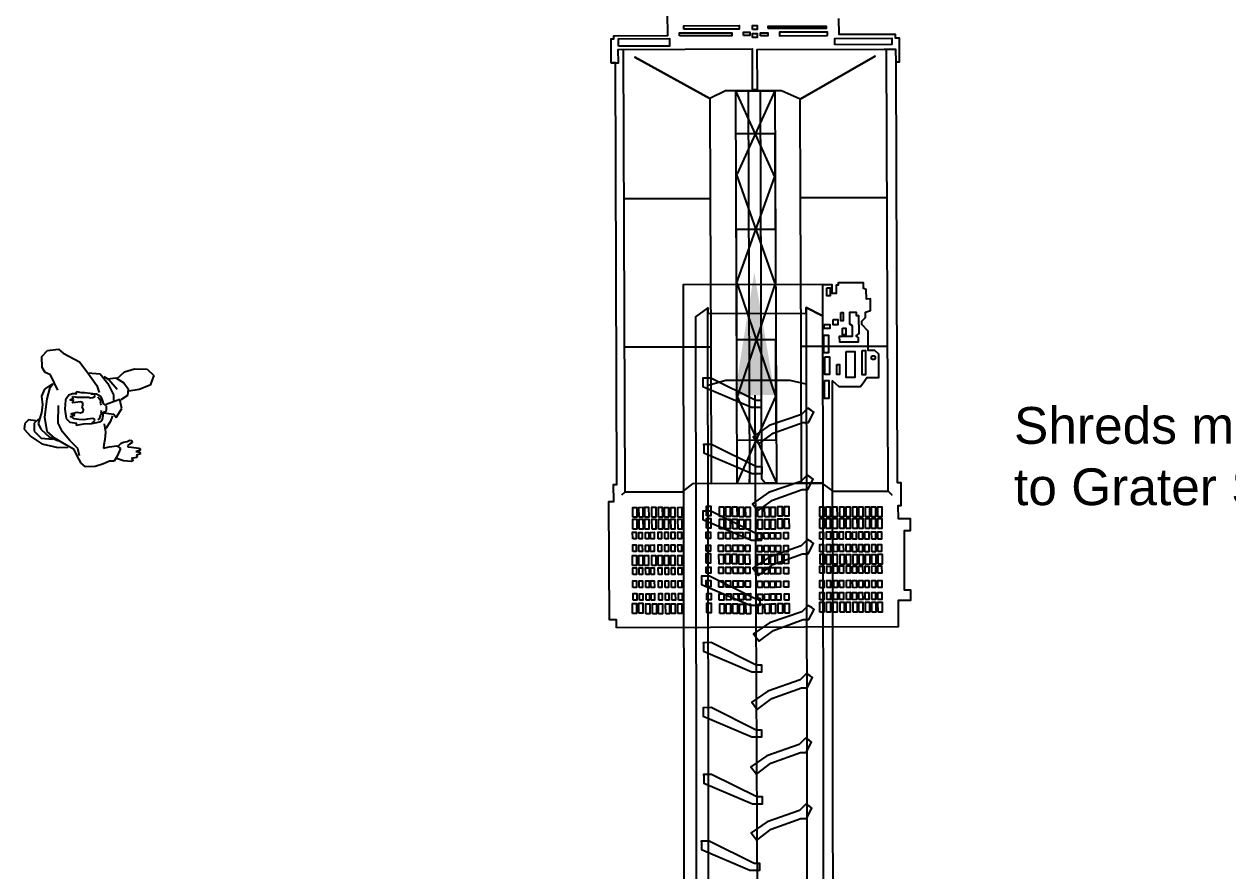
# Model space of a CAD drawing. Header units: millimetres. Extents: x 3191 to 879702, y -27549 to 222194.
# Drawn here: x 649642 to 659450, y 5265 to 12165 of the extents above; entities that cross this region are included whole.
import ezdxf
from ezdxf import colors
from ezdxf.entities.mleader import LeaderData, LeaderLine
from ezdxf.math import Vec2, Vec3

# ---------------------------------------------------------------- set-up
doc = ezdxf.new("R2010")
doc.units = ezdxf.units.MM
doc.header["$MEASUREMENT"] = 0
for name, color, linetype in [('Flow', 20, 'Continuous'), ('Giant', 31, 'Continuous'), ('Grater', 130, 'Continuous'), ('Worker-Walkway', 8, 'Continuous')]:
    doc.layers.add(name, color=color, linetype=linetype)
doc.styles.get("Standard").update_dxf_attribs({"font": 'arial.ttf'})

# ---------------------------------------------------------------- blocks, each defined once
blk = doc.blocks.new('R93')
at = {"color": 0, "linetype": 'ByBlock'}
for p, q in [((-386, 935), (-340, 986)), ((-383, 843), (-386, 935)), ((-340, 986), (-246, 996)), ((-246, 996), (-209, 962)), ((-209, 962), (-72, 889)), ((-359, 800), (-383, 843)), ((-72, 889), (-8, 810)), ((-8, 810), (75, 691)), ((307, 807), (392, 831)), ((392, 831), (496, 828)), ((496, 828), (554, 776)), ((-313, 782), (-359, 800)), ((-316, 675), (-292, 709)), ((-252, 654), (-313, 782)), ((-2, 797), (102, 791)), ((102, 791), (166, 709)), ((133, 767), (175, 743)), ((166, 749), (233, 755)), ((166, 709), (215, 614)), ((175, 743), (246, 660)), ((233, 755), (300, 715)), ((242, 749), (307, 807)), ((300, 715), (337, 663)), ((554, 776), (523, 694)), ((-365, 660), (-389, 602)), ((-304, 703), (-365, 660)), ((-343, 581), (-316, 675)), ((-161, 612), (-187, 571)), ((-128, 623), (-161, 612)), ((-93, 621), (-128, 623)), ((-93, 639), (-103, 631)), ((-103, 631), (-93, 621)), ((-53, 629), (-93, 639)), ((-29, 631), (-53, 629)), ((18, 625), (-29, 631)), ((41, 621), (18, 625)), ((51, 616), (28, 619)), ((71, 618), (41, 621)), ((61, 607), (51, 616)), ((57, 599), (61, 607)), ((112, 596), (71, 618)), ((75, 691), (93, 633)), ((215, 614), (215, 566)), ((331, 608), (276, 572)), ((337, 663), (331, 608)), ((429, 657), (343, 645)), ((523, 694), (429, 657)), ((-389, 602), (-380, 529)), ((-380, 529), (-389, 465)), ((-362, 425), (-343, 581)), ((-249, 377), (-246, 523)), ((-187, 571), (-195, 493)), ((-151, 571), (-119, 582)), ((-117, 559), (-151, 571)), ((-133, 592), (-122, 599)), ((-119, 582), (-133, 592)), ((-133, 546), (-117, 559)), ((-104, 550), (-133, 546)), ((-122, 599), (-93, 594)), ((-61, 556), (-104, 550)), ((-93, 594), (-62, 593)), ((-62, 593), (-33, 595)), ((-46, 548), (-61, 556)), ((-49, 512), (-41, 533)), ((-37, 489), (-49, 512)), ((-41, 533), (-46, 548)), ((-33, 595), (4, 595)), ((4, 595), (21, 589)), ((21, 589), (41, 591)), ((41, 591), (57, 599)), ((83, 598), (98, 580)), ((98, 580), (107, 560)), ((107, 560), (103, 543)), ((103, 543), (111, 528)), ((121, 570), (112, 596)), ((127, 552), (121, 570)), ((127, 540), (127, 552)), ((134, 537), (127, 540)), ((145, 529), (134, 537)), ((155, 518), (145, 529)), ((175, 541), (154, 532)), ((156, 503), (155, 518)), ((267, 575), (175, 541)), ((285, 499), (267, 575)), ((-499, 404), (-530, 374)), ((-438, 395), (-499, 404)), ((-414, 410), (-450, 377)), ((-389, 465), (-417, 371)), ((-343, 307), (-362, 425)), ((-195, 493), (-182, 416)), ((-182, 416), (-152, 383)), ((-148, 432), (-109, 444)), ((-129, 422), (-148, 432)), ((-142, 455), (-92, 468)), ((-109, 444), (-142, 455)), ((-115, 413), (-129, 422)), ((-76, 407), (-115, 413)), ((-92, 468), (-63, 463)), ((-34, 405), (-76, 407)), ((-63, 463), (-41, 472)), ((-41, 472), (-37, 489)), ((-4, 408), (-34, 405)), ((20, 413), (-4, 408)), ((41, 415), (20, 413)), ((53, 409), (41, 415)), ((59, 400), (53, 409)), ((93, 409), (83, 404)), ((103, 436), (93, 409)), ((113, 455), (103, 436)), ((112, 482), (107, 471)), ((107, 471), (113, 455)), ((109, 391), (121, 410)), ((121, 410), (128, 440)), ((126, 465), (136, 470)), ((128, 440), (126, 465)), ((133, 462), (218, 450)), ((136, 470), (149, 477)), ((149, 477), (156, 486)), ((156, 486), (156, 503)), ((206, 438), (188, 386)), ((218, 450), (236, 422)), ((236, 422), (285, 499)), ((-530, 374), (-536, 325)), ((-536, 325), (-478, 264)), ((-450, 377), (-450, 310)), ((-450, 310), (-392, 249)), ((-417, 371), (-392, 322)), ((-392, 322), (-325, 261)), ((-276, 246), (-343, 307)), ((-212, 303), (-249, 377)), ((-151, 230), (-212, 303)), ((-152, 383), (-93, 375)), ((-93, 375), (-103, 366)), ((-103, 366), (-97, 358)), ((-97, 358), (-35, 371)), ((-35, 371), (32, 373)), ((32, 373), (74, 381)), ((35, 379), (51, 389)), ((51, 389), (59, 400)), ((74, 381), (109, 391)), ((136, 371), (148, 300)), ((188, 386), (151, 331)), ((-478, 264), (-386, 203)), ((-392, 249), (-298, 242)), ((-386, 203), (-252, 172)), ((-325, 261), (-246, 227)), ((-179, 191), (-276, 246)), ((-84, 163), (-151, 230)), ((142, 239), (133, 194)), ((148, 300), (142, 239)), ((253, 182), (278, 209)), ((278, 209), (299, 217)), ((299, 217), (328, 223)), ((328, 223), (353, 233)), ((370, 214), (349, 199)), ((353, 233), (368, 229)), ((368, 229), (370, 214)), ((-252, 172), (-166, 175)), ((-115, 154), (-179, 191)), ((-90, 102), (-115, 154)), ((-57, 41), (-90, 102)), ((-72, 102), (-84, 163)), ((133, 194), (130, 166)), ((130, 166), (178, 178)), ((178, 178), (242, 185)), ((242, 185), (273, 163)), ((273, 163), (246, 99)), ((349, 199), (333, 188)), ((333, 188), (334, 177)), ((334, 177), (367, 175)), ((367, 175), (428, 167)), ((436, 147), (402, 138)), ((402, 138), (435, 133)), ((434, 115), (408, 107)), ((408, 107), (413, 94)), ((428, 167), (440, 157)), ((440, 121), (434, 115)), ((435, 133), (440, 121)), ((440, 157), (436, 147)), ((-20, 8), (-57, 41)), ((62, 11), (-20, 8)), ((130, 35), (62, 11)), ((181, 57), (130, 35)), ((221, 57), (181, 57)), ((246, 99), (221, 57)), ((298, 61), (232, 82)), ((365, 53), (298, 61)), ((407, 88), (364, 79)), ((364, 79), (377, 68)), ((377, 59), (365, 53)), ((377, 68), (377, 59)), ((413, 94), (407, 88))]:
    blk.add_line(p, q, dxfattribs=at)

msp = doc.modelspace()

# ---------------------------------------------------------------- linework, layer by layer
at = {"layer": 'Giant'}
for points in [[(657161.92064, 4130.02475), (656156.99001, 4128.57957), (656148.48541, 10042.40885), (655010.1087, 10040.77176), (655018.61329, 4126.94249)], [(656234.55964, 4128.69112), (656227.18198, 9258.89396), (656279.83935, 9211.83449), (656455.42752, 9212.087), (656485.1151, 9252.7443), (656509.04101, 9285.51096), (656604.80324, 9285.64867), (656604.53216, 9474.14875), (656572.55896, 9504.56928), (656518.86593, 9504.49207), (656518.63826, 9662.81078), (656467.02691, 9717.14899), (656466.98834, 9743.9657), (656495.96271, 9774.47388), (656495.90117, 9817.26933), (656537.97753, 9830.39328), (656537.84193, 9924.68571), (656503.72913, 9924.63666), (656503.61609, 10003.23965), (656480.38539, 10011.17338), (656480.32177, 10055.41538), (656274.98761, 10055.12009), (656275.01264, 10037.71705), (656258.32014, 10037.69305), (656258.3942, 9986.19607), (656258.41714, 9970.23957), (656226.48775, 9970.19366), (656226.38553, 10041.27462), (656148.48721, 10041.16259)], [(655018.61329, 4126.94249), (655219.76846, 4127.23177), (655211.53632, 9851.60825), (655110.73419, 9779.0469), (655118.86219, 4127.08666)], [(655211.53632, 9851.60825), (655211.59972, 9807.52202), (656013.0744, 9808.67461), (656013.00568, 9856.45509), (656140.1633, 9788.89503), (656148.84997, 9788.90752), (656140.1633, 9788.89503), (656013.00568, 9856.45509), (656021.24314, 4128.38436)], [(656013.00568, 9856.45509), (656013.90541, 9230.81354), (655884.40734, 9260.64873), (655358.81669, 9259.89288), (655215.87112, 9220.85308), (655212.44474, 9219.91731)], [(656367.53679, 9809.74073), (656367.66199, 9722.68101), (656389.46786, 9709.67119), (656389.59828, 9618.98399), (656283.64435, 9618.83162), (656283.70484, 9576.77056), (656438.98498, 9576.99387), (656438.93909, 9608.90686), (656420.79151, 9624.83729), (656443.98467, 9643.00812), (656443.77604, 9788.08539), (656424.17233, 9788.0572), (656424.13479, 9814.16176), (656367.53055, 9814.08036), (656367.53679, 9809.74073)], [(655172.36319, 9272.64367), (655172.45181, 9211.02089), (655568.26784, 9042.09927), (655632.10314, 9042.19107), (655649.73474, 9042.21642), (655649.65559, 9097.25187), (655603.40493, 9097.18536), (655236.16551, 9279.34504), (655171.03894, 9279.25138), (655171.04845, 9272.64178)], [(656058.09336, 9016.34299), (656026.91159, 9035.17003), (655975.07748, 8983.19782), (655712.72875, 8892.66726), (655582.08873, 8802.34836), (655626.546, 8743.43767), (655743.50204, 8831.37791), (655985.54684, 8919.03068), (656032.29053, 8919.0979), (656075.11008, 9003.14824), (656058.09336, 9016.34299)], [(655178.75043, 8732.95718), (655178.83905, 8671.33439), (655574.65509, 8502.41278), (655638.49039, 8502.50458), (655656.12199, 8502.52993), (655656.04284, 8557.56538), (655609.79218, 8557.49887), (655242.55276, 8739.65854), (655177.42619, 8739.56489), (655177.43569, 8732.95529)], [(656052.44536, 8470.58595), (656021.26359, 8489.41298), (655969.42948, 8437.44077), (655707.08075, 8346.91021), (655576.44073, 8256.59132), (655620.898, 8197.68063), (655737.85404, 8285.62086), (655979.89883, 8373.27364), (656026.64252, 8373.34086), (656069.46208, 8457.3912), (656052.44536, 8470.58595)], [(655172.11315, 8189.44643), (655172.20176, 8127.82364), (655568.0178, 7958.90202), (655631.8531, 7958.99382), (655649.4847, 7959.01918), (655649.40555, 8014.05463), (655603.15489, 8013.98811), (655235.91547, 8196.14779), (655170.7889, 8196.05413), (655170.79841, 8189.44454)], [(656056.11138, 7945.71709), (656024.92961, 7964.54412), (655973.0955, 7912.57192), (655710.74677, 7822.04136), (655580.10675, 7731.72246), (655624.56402, 7672.81177), (655741.52006, 7760.752), (655983.56486, 7848.40478), (656030.30855, 7848.472), (656073.1281, 7932.52234), (656056.11138, 7945.71709)], [(655161.74542, 7660.52931), (655161.83404, 7598.90652), (655557.65007, 7429.9849), (655621.48537, 7430.0767), (655639.11697, 7430.10206), (655639.03783, 7485.13751), (655592.78716, 7485.071), (655225.54774, 7667.23067), (655160.42117, 7667.13702), (655160.43068, 7660.52742)], [(656061.41396, 7409.30046), (656030.23219, 7428.1275), (655978.39808, 7376.15529), (655716.04935, 7285.62473), (655585.40933, 7195.30583), (655629.8666, 7136.39514), (655746.82264, 7224.33538), (655988.86743, 7311.98815), (656035.61112, 7312.05537), (656078.43068, 7396.10571), (656061.41396, 7409.30046)], [(655175.88456, 7117.8496), (655175.97318, 7056.22681), (655571.78921, 6887.30519), (655635.62452, 6887.39699), (655653.25611, 6887.42235), (655653.17697, 6942.4578), (655606.92631, 6942.39128), (655239.68688, 7124.55096), (655174.56032, 7124.4573), (655174.56982, 7117.84771)], [(656047.0698, 6853.80566), (656015.88802, 6872.6327), (655964.05392, 6820.66049), (655701.70519, 6730.12993), (655571.06516, 6639.81103), (655615.52243, 6580.90035), (655732.47847, 6668.84058), (655974.52327, 6756.49335), (656021.26696, 6756.56057), (656064.08651, 6840.61092), (656047.0698, 6853.80566)], [(655175.16704, 6588.27872), (655175.25566, 6526.65593), (655571.07169, 6357.73432), (655634.907, 6357.82612), (655652.5386, 6357.85147), (655652.45945, 6412.88692), (655606.20879, 6412.82041), (655238.96937, 6594.98008), (655173.8428, 6594.88643), (655173.8523, 6588.27683)], [(656039.49253, 6327.22929), (656008.31076, 6346.05632), (655956.47665, 6294.08411), (655694.12792, 6203.55356), (655563.4879, 6113.23466), (655607.94517, 6054.32397), (655724.90121, 6142.2642), (655966.946, 6229.91698), (656013.68969, 6229.9842), (656056.50924, 6314.03454), (656039.49253, 6327.22929)], [(655179.63771, 6042.62525), (655179.72633, 5981.00246), (655575.54236, 5812.08084), (655639.37767, 5812.17264), (655657.00927, 5812.198), (655656.93012, 5867.23345), (655610.67946, 5867.16693), (655243.44004, 6049.32661), (655178.31347, 6049.23295), (655178.32297, 6042.62336)], [(656042.47285, 5789.40728), (656011.29108, 5808.23432), (655959.45697, 5756.26211), (655697.10824, 5665.73155), (655566.46822, 5575.41265), (655610.92549, 5516.50196), (655727.88153, 5604.4422), (655969.92632, 5692.09497), (656016.67001, 5692.16219), (656059.48957, 5776.21253), (656042.47285, 5789.40728)], [(655159.6154, 5501.0759), (655159.70402, 5439.45312), (655555.52006, 5270.5315), (655619.35536, 5270.6233), (655636.98696, 5270.64865), (655636.90781, 5325.6841), (655590.65715, 5325.61759), (655223.41773, 5507.77727), (655158.29116, 5507.68361), (655158.30067, 5501.07401)]]:
    msp.add_lwpolyline(points, dxfattribs=at)
for points in [[(656182.16592, 10016.55296), (656209.72849, 10016.5926), (656209.82447, 9949.85127), (656182.2619, 9949.81163)], [(656296.39368, 9814.02257), (656314.51831, 9814.04863), (656314.61323, 9748.0417), (656296.48861, 9748.01564)], [(656160.83145, 9718.08844), (656205.08653, 9718.15208), (656205.1345, 9684.79254), (656160.87943, 9684.7289)], [(656233.343, 9758.09517), (656271.79914, 9758.15047), (656271.86174, 9714.62061), (656233.4056, 9714.56531)], [(656158.06994, 9630.31243), (656194.34267, 9630.36459), (656194.55025, 9486.02172), (656158.27752, 9485.96956)], [(656309.67674, 9687.05707), (656336.51152, 9687.09566), (656336.58871, 9633.41774), (656309.75393, 9633.37915)], [(656166.30576, 9454.06804), (656202.57849, 9454.12021), (656202.78607, 9309.77734), (656166.51334, 9309.72517)], [(656338.24248, 9495.61979), (656410.08361, 9495.72311), (656410.38611, 9285.37331), (656338.54498, 9285.26999)], [(656468.83632, 9503.77474), (656497.15018, 9503.81545), (656497.43389, 9306.52906), (656469.12004, 9306.48834)], [(656262.93707, 9390.33638), (656286.15631, 9390.36977), (656286.27315, 9309.11849), (656263.05391, 9309.0851)], [(656162.21876, 9259.49043), (656198.49149, 9259.54259), (656198.69906, 9115.19972), (656162.42634, 9115.14756)]]:
    msp.add_lwpolyline(points, close=True, dxfattribs=at)
msp.add_circle((656560.36357, 9446.60083), 15.96471, dxfattribs=at)
at = {"layer": 'Grater'}
for points in [[(654469.6247, 7245.02061), (654469.39818, 7309.60686), (654410.33496, 7309.39971), (654406.95172, 8274.01455), (654445.40735, 8274.14943), (654444.91576, 8414.30935), (654471.02018, 8414.40091), (654458.97343, 11849.11718), (654424.39007, 11848.99588), (654423.70085, 12045.5015), (654445.66596, 12045.57854), (654445.58403, 12068.93852), (654885.46478, 12070.48134), (654884.81262, 12256.42214)], [(656278.24853, 12211.11416), (656278.70331, 12081.44863), (656739.08038, 12083.06333), (656739.18594, 12052.96534), (656771.2323, 12053.07774), (656771.9267, 11855.09305), (656743.66359, 11854.99392), (656755.67404, 8430.63117), (656783.51431, 8430.72882), (656784.1845, 8239.64648), (656761.44049, 8239.5667), (656761.80214, 8136.45408), (656860.34469, 8136.7997), (656860.70107, 8035.18963), (656810.67315, 8035.01417), (656812.35929, 7554.26799), (656863.90052, 7554.44876), (656864.2037, 7468.00507), (656762.63456, 7467.64883), (656763.38989, 7252.29089), (654469.6247, 7245.02061)], [(654424.39007, 11848.99588), (654483.44227, 11849.203), (654483.06133, 11957.81545), (655572.30649, 11961.63582), (655573.46842, 11630.35108), (655616.51809, 11630.50207), (655615.37358, 11956.81789), (656649.09804, 11960.44352), (656742.58741, 11960.77142), (656743.66359, 11854.99392)], [(654511.42845, 8329.83464), (654539.19681, 8352.39744), (654526.55081, 11957.96799)], [(656142.41219, 8425.24171), (655975.49707, 8424.65628), (655971.59239, 9537.93958), (656677.43566, 9540.41522), (655971.59239, 9537.93958), (655967.34378, 10749.28326), (656673.18705, 10751.7589), (655967.34378, 10749.28326), (655964.52249, 11553.67696), (656575.64701, 11903.04261), (655964.52249, 11553.67696), (655813.03927, 11621.39334), (655356.02065, 11619.79042), (655229.57075, 11559.27588), (654617.39911, 11896.20934), (655229.57075, 11559.27588), (655232.43095, 10743.78959), (654530.81799, 10741.32879), (655232.43095, 10743.78959), (655236.67092, 9534.90705), (654535.05797, 9532.44624), (655236.67092, 9534.90705), (655240.574, 8422.07865)], [(654539.19681, 8352.39744), (655006.18068, 8354.03531), (655091.63916, 8421.55628), (656142.41219, 8425.24171), (656229.51615, 8358.55927), (656681.57528, 8360.1448), (656711.50413, 8327.7181), (656681.57528, 8360.1448), (656668.94753, 11960.51314)], [(655240.574, 8422.07865), (655452.33277, 8422.82136), (655441.11883, 11620.08889), (655759.21995, 11621.20458), (655770.43388, 8423.93705), (655679.96534, 8423.61975), (655653.35336, 8455.80146), (655642.25262, 11620.79433), (655539.84545, 11620.43515), (655551.05939, 8423.16763), (655550.94354, 8456.20046)], [(655452.33277, 8422.82136), (655763.84484, 9124.48213), (655767.97678, 9124.49662), (655453.72584, 10051.82429), (655446.61937, 10051.79937), (655754.65945, 10913.4352), (655761.70225, 10913.4599), (655441.11883, 11620.08889), (655759.21995, 11621.20458), (655451.22744, 10944.00448), (655443.49019, 10943.97734), (655756.47364, 10059.58143), (655764.697, 10059.61027), (655454.39572, 9136.4841), (655449.82976, 9136.46809), (655770.43388, 8423.93705)], [(655452.33277, 8422.82136), (655451.09565, 8775.54478), (655769.19676, 8776.66047), (655766.40362, 9573.02924), (655766.33431, 9592.78829), (655448.2332, 9591.6726), (655445.07215, 10492.93693), (655763.1733, 10494.04096), (655760.45085, 11270.2541), (655442.34974, 11269.13841)]]:
    msp.add_lwpolyline(points, dxfattribs=at)
for points in [[(654981.18522, 12068.44858), (654981.09955, 12092.87328), (655407.23861, 12094.3679), (655407.32428, 12069.9432)], [(655017.21133, 12122.48723), (655017.11085, 12151.13434), (655468.51605, 12152.71758), (655468.61653, 12124.07047)], [(655502.64238, 12070.26585), (655502.54191, 12098.91297), (655553.91332, 12099.09314), (655554.01379, 12070.44603)], [(655576.82844, 12119.39937), (655576.71479, 12151.80234), (655613.82697, 12151.9325), (655613.94062, 12119.52954)], [(655577.05299, 12055.37494), (655576.93934, 12087.7779), (655614.05153, 12087.90807), (655614.16518, 12055.5051)], [(655640.76717, 12069.07065), (655640.68445, 12092.65553), (655702.16, 12092.87114), (655702.24272, 12069.28626)], [(655704.86573, 12128.27005), (655704.80073, 12146.80436), (656177.25912, 12148.46144), (656177.32413, 12129.92713)], [(656188.52705, 12070.78188), (656188.42698, 12099.31235), (655794.94989, 12097.93229), (655795.04995, 12069.40181)], [(654485.4597, 11983.49694), (654485.24186, 12045.60846), (654900.84275, 12047.06611), (654901.06059, 11984.9546)], [(656247.83124, 11995.44035), (656247.64874, 12047.47405), (656710.76109, 12049.09835), (656710.94359, 11997.06465)], [(654600.93959, 8146.07462), (654600.65591, 8226.95373), (654632.71024, 8227.06616), (654632.99391, 8146.18705)], [(654651.80174, 8146.25301), (654651.51806, 8227.13212), (654683.57239, 8227.24455), (654683.85606, 8146.36544)], [(654698.2889, 8146.41606), (654698.00522, 8227.29517), (654730.05955, 8227.40759), (654730.34322, 8146.52849)], [(654757.35126, 8146.62321), (654757.06759, 8227.50232), (654789.12191, 8227.61475), (654789.40558, 8146.73564)], [(654809.85692, 8146.80737), (654809.57325, 8227.68648), (654841.62758, 8227.7989), (654841.91125, 8146.9198)], [(654860.17315, 8145.8874), (654859.88948, 8226.76651), (654891.94381, 8226.87894), (654892.22748, 8145.99983)], [(654912.12905, 8146.06963), (654911.84538, 8226.94874), (654943.8997, 8227.06116), (654944.18338, 8146.18206)], [(654969.00392, 8146.26911), (654968.72025, 8227.14822), (655000.77457, 8227.26064), (655001.05824, 8146.38154)], [(655201.71935, 8158.10807), (655201.44341, 8236.78265), (655237.19564, 8236.90805), (655237.47158, 8158.23346)], [(655306.55695, 8151.90878), (655306.28101, 8230.58337), (655342.03325, 8230.70876), (655342.30919, 8152.03418)], [(655358.76169, 8152.09188), (655358.48575, 8230.76647), (655394.23799, 8230.89186), (655394.51393, 8152.21728)], [(655414.49652, 8152.28736), (655414.22058, 8230.96195), (655449.97281, 8231.08735), (655450.24875, 8152.41276)], [(655468.48137, 8149.82892), (655468.20543, 8228.5035), (655503.95767, 8228.6289), (655504.23361, 8149.95431)], [(655520.68033, 8150.012), (655520.40439, 8228.68658), (655556.15662, 8228.81198), (655556.43256, 8150.13739)], [(655619.77153, 8150.35955), (655619.49559, 8229.03413), (655655.24783, 8229.15953), (655655.52376, 8150.48494)], [(655675.51214, 8150.55505), (655675.2362, 8229.22963), (655710.98844, 8229.35503), (655711.26438, 8150.68044)], [(655725.06064, 8150.72883), (655724.7847, 8229.40342), (655760.53693, 8229.52881), (655760.81287, 8150.85423)], [(655782.03898, 8154.42796), (655781.76304, 8233.10254), (655817.51527, 8233.22794), (655817.79121, 8154.55335)], [(655837.77959, 8154.62346), (655837.50365, 8233.29805), (655873.25588, 8233.42344), (655873.53182, 8154.74885)], [(656124.29483, 8150.76436), (656124.01017, 8231.92341), (656157.01935, 8232.03919), (656157.30401, 8150.88014)], [(656176.88926, 8150.38895), (656176.60461, 8231.54799), (656209.61379, 8231.66377), (656209.89844, 8150.50472)], [(656231.71552, 8150.58124), (656231.43087, 8231.74029), (656264.44005, 8231.85606), (656264.7247, 8150.69702)], [(656288.22973, 8149.65969), (656287.94508, 8230.81873), (656320.95426, 8230.93451), (656321.23892, 8149.77546)], [(656338.58263, 8149.83629), (656338.29797, 8230.99534), (656371.30716, 8231.11111), (656371.59181, 8149.95207)], [(656394.53157, 8150.03252), (656394.24692, 8231.19157), (656427.2561, 8231.30735), (656427.54075, 8150.1483)], [(656442.1935, 8150.19969), (656441.90884, 8231.35874), (656474.91803, 8231.47451), (656475.20268, 8150.31547)], [(656495.90286, 8150.38807), (656495.61821, 8231.54712), (656528.62739, 8231.66289), (656528.91205, 8150.50384)], [(656546.25576, 8150.56467), (656545.9711, 8231.72372), (656578.98029, 8231.8395), (656579.26494, 8150.68045)], [(656597.73133, 8150.74522), (656597.44668, 8231.90426), (656630.45586, 8232.02004), (656630.74051, 8150.86099)], [(654601.27922, 8049.23898), (654600.99555, 8130.11809), (654633.04987, 8130.23051), (654633.33355, 8049.35141)], [(654652.14137, 8049.41737), (654651.8577, 8130.29648), (654683.91202, 8130.4089), (654684.1957, 8049.5298)], [(654698.62853, 8049.58042), (654698.34486, 8130.45953), (654730.39919, 8130.57195), (654730.68286, 8049.69284)], [(654757.6909, 8049.78757), (654757.40722, 8130.66668), (654789.46155, 8130.7791), (654789.74522, 8049.9)], [(654810.19656, 8049.97173), (654809.91289, 8130.85083), (654841.96721, 8130.96326), (654842.25089, 8050.08415)], [(654860.51279, 8049.05176), (654860.22912, 8129.93087), (654892.28344, 8130.04329), (654892.56711, 8049.16419)], [(654912.46869, 8049.23399), (654912.18502, 8130.1131), (654944.23934, 8130.22552), (654944.52301, 8049.34641)], [(654969.34356, 8049.43347), (654969.05988, 8130.31258), (655001.11421, 8130.425), (655001.39788, 8049.54589)], [(655202.07187, 8057.59822), (655201.79593, 8136.27281), (655237.54817, 8136.39821), (655237.8241, 8057.72362)], [(655306.90948, 8051.39894), (655306.63354, 8130.07352), (655342.38577, 8130.19892), (655342.66171, 8051.52433)], [(655359.11422, 8051.58204), (655358.83828, 8130.25662), (655394.59051, 8130.38202), (655394.86645, 8051.70743)], [(655414.84904, 8051.77752), (655414.5731, 8130.45211), (655450.32533, 8130.5775), (655450.60127, 8051.90291)], [(655468.8339, 8049.31907), (655468.55796, 8127.99366), (655504.31019, 8128.11905), (655504.58613, 8049.44447)], [(655521.03285, 8049.50215), (655520.75691, 8128.17674), (655556.50914, 8128.30213), (655556.78508, 8049.62755)], [(655620.12406, 8049.8497), (655619.84812, 8128.52429), (655655.60035, 8128.64968), (655655.87629, 8049.9751)], [(655675.86467, 8050.0452), (655675.58873, 8128.71979), (655711.34096, 8128.84518), (655711.6169, 8050.1706)], [(655725.41316, 8050.21899), (655725.13722, 8128.89357), (655760.88946, 8129.01897), (655761.1654, 8050.34438)], [(655782.3915, 8053.91811), (655782.11556, 8132.5927), (655817.86779, 8132.71809), (655818.14373, 8054.04351)], [(655838.13211, 8054.11361), (655837.85617, 8132.7882), (655873.6084, 8132.9136), (655873.88434, 8054.23901)], [(656124.62767, 8055.86497), (656124.34302, 8137.02401), (656157.3522, 8137.13979), (656157.63685, 8055.98074)], [(656177.22211, 8055.48955), (656176.93745, 8136.6486), (656209.94663, 8136.76437), (656210.23129, 8055.60532)], [(656232.04837, 8055.68184), (656231.76371, 8136.84089), (656264.7729, 8136.95667), (656265.05755, 8055.79762)], [(656288.56258, 8054.76029), (656288.27793, 8135.91934), (656321.28711, 8136.03511), (656321.57176, 8054.87606)], [(656338.91547, 8054.93689), (656338.63082, 8136.09594), (656371.64, 8136.21172), (656371.92466, 8055.05267)], [(656394.86442, 8055.13313), (656394.57976, 8136.29217), (656427.58895, 8136.40795), (656427.8736, 8055.2489)], [(656442.52634, 8055.30029), (656442.24169, 8136.45934), (656475.25087, 8136.57512), (656475.53553, 8055.41607)], [(656496.23571, 8055.48867), (656495.95106, 8136.64772), (656528.96024, 8136.76349), (656529.24489, 8055.60445)], [(656546.5886, 8055.66528), (656546.30395, 8136.82432), (656579.31313, 8136.9401), (656579.59778, 8055.78105)], [(656598.06418, 8055.84582), (656597.77952, 8137.00487), (656630.78871, 8137.12064), (656631.07336, 8055.96159)], [(654600.04765, 7969.73094), (654599.85889, 8023.54926), (654628.40049, 8023.64936), (654628.58925, 7969.83105)], [(654650.00899, 7969.34629), (654649.82023, 8023.16461), (654678.36183, 8023.26471), (654678.55059, 7969.44639)], [(654703.81095, 7969.53499), (654703.62219, 8023.35331), (654732.16379, 8023.45341), (654732.35255, 7969.6351)], [(654745.53539, 7969.68133), (654745.34663, 8023.49965), (654773.88823, 8023.59976), (654774.07699, 7969.78144)], [(654807.01673, 7969.89697), (654806.82797, 8023.71529), (654835.36957, 8023.81539), (654835.55833, 7969.99708)], [(654861.91822, 7970.08953), (654861.72946, 8023.90785), (654890.27106, 8024.00795), (654890.45982, 7970.18963)], [(654914.07088, 7970.27245), (654913.88212, 8024.09076), (654942.42372, 8024.19087), (654942.61248, 7970.37255)], [(654968.96658, 7970.46499), (654968.77783, 8024.2833), (654997.31943, 8024.38341), (654997.50819, 7970.56509)], [(655198.31715, 7973.13568), (655198.13792, 8024.23626), (655234.78714, 8024.3648), (655234.96637, 7973.26422)], [(655299.93931, 7971.26423), (655299.76008, 8022.3648), (655336.4093, 8022.49334), (655336.58853, 7971.39277)], [(655358.79913, 7971.47067), (655358.6199, 8022.57124), (655395.26912, 8022.69979), (655395.44835, 7971.59921)], [(655416.54205, 7971.6732), (655416.36282, 8022.77377), (655453.01204, 8022.90231), (655453.19127, 7971.80174)], [(655462.07435, 7971.83289), (655461.89512, 8022.93347), (655498.54434, 8023.06201), (655498.72357, 7971.96144)], [(655518.15639, 7972.02959), (655517.97717, 8023.13017), (655554.62639, 8023.25871), (655554.80562, 7972.15814)], [(655616.19453, 7969.0258), (655616.0153, 8020.12637), (655652.66452, 8020.25491), (655652.84375, 7969.15434)], [(655670.05436, 7969.21471), (655669.87513, 8020.31528), (655706.52435, 8020.44382), (655706.70358, 7969.34325)], [(655719.46975, 7969.38802), (655719.29052, 8020.4886), (655755.93975, 8020.61714), (655756.11897, 7969.51656)], [(655766.66872, 7969.55357), (655766.48949, 8020.65414), (655803.13871, 8020.78268), (655803.31794, 7969.68211)], [(655831.07829, 7969.77947), (655830.89906, 8020.88005), (655867.54828, 8021.00859), (655867.72751, 7969.90801)], [(656124.6036, 7967.02974), (656124.39749, 8025.79365), (656155.17288, 8025.90159), (656155.37899, 7967.13768)], [(656179.98924, 7967.78389), (656179.78313, 8026.54779), (656210.55852, 8026.65573), (656210.76463, 7967.89183)], [(656236.49373, 7967.98207), (656236.28763, 8026.74598), (656267.06302, 8026.85392), (656267.26913, 7968.09001)], [(656285.16839, 7968.15279), (656284.96228, 8026.91669), (656315.73768, 8027.02463), (656315.94378, 7968.26073)], [(656340.22035, 7968.34587), (656340.01424, 8027.10978), (656370.78963, 8027.21772), (656370.99574, 7968.45381)], [(656391.13855, 7967.39303), (656390.93244, 8026.15693), (656421.70783, 8026.26487), (656421.91394, 7967.50097)], [(656442.05278, 7967.5716), (656441.84668, 8026.33551), (656472.62207, 8026.44345), (656472.82817, 7967.67954)], [(656492.40567, 7967.7482), (656492.19957, 8026.51211), (656522.97496, 8026.62005), (656523.18107, 7967.85614)], [(656547.23194, 7967.9405), (656547.02583, 8026.70441), (656577.80122, 8026.81235), (656578.00733, 7968.04844)], [(656597.02927, 7968.11516), (656596.82317, 8026.87907), (656627.59856, 8026.98701), (656627.80467, 7968.2231)], [(654600.40975, 7866.49169), (654600.22099, 7920.31001), (654628.76259, 7920.41011), (654628.95135, 7866.59179)], [(654650.37109, 7866.10704), (654650.18233, 7919.92535), (654678.72393, 7920.02546), (654678.91269, 7866.20714)], [(654704.17305, 7866.29574), (654703.98429, 7920.11405), (654732.52589, 7920.21416), (654732.71465, 7866.39584)], [(654745.89749, 7866.44208), (654745.70873, 7920.2604), (654774.25033, 7920.3605), (654774.43909, 7866.54219)], [(654807.37883, 7866.65772), (654807.19007, 7920.47603), (654835.73167, 7920.57614), (654835.92043, 7866.75782)], [(654862.28032, 7866.85028), (654862.09156, 7920.66859), (654890.63316, 7920.7687), (654890.82192, 7866.95038)], [(654914.43298, 7867.03319), (654914.24422, 7920.85151), (654942.78582, 7920.95162), (654942.97458, 7867.1333)], [(654969.32868, 7867.22573), (654969.13992, 7921.04405), (654997.68152, 7921.14415), (654997.87028, 7867.32584)], [(655198.56678, 7771.61283), (655198.29084, 7850.28742), (655234.04307, 7850.41281), (655234.31901, 7771.73823)], [(655198.68313, 7868.78834), (655198.5039, 7919.88891), (655235.15312, 7920.01745), (655235.33235, 7868.91688)], [(655300.30529, 7866.91688), (655300.12606, 7918.01746), (655336.77528, 7918.146), (655336.95451, 7867.04543)], [(655359.16511, 7867.12333), (655358.98588, 7918.2239), (655395.6351, 7918.35244), (655395.81433, 7867.25187)], [(655416.90803, 7867.32585), (655416.7288, 7918.42642), (655453.37802, 7918.55497), (655453.55725, 7867.45439)], [(655462.44033, 7867.48555), (655462.2611, 7918.58612), (655498.91032, 7918.71466), (655499.08955, 7867.61409)], [(655518.52238, 7867.68225), (655518.34315, 7918.78282), (655554.99237, 7918.91136), (655555.1716, 7867.81079)], [(655616.56051, 7864.67845), (655616.38128, 7915.77903), (655653.0305, 7915.90757), (655653.20973, 7864.807)], [(655670.42034, 7864.86736), (655670.24111, 7915.96793), (655706.89033, 7916.09647), (655707.06956, 7864.9959)], [(655719.83574, 7865.04068), (655719.65651, 7916.14125), (655756.30573, 7916.26979), (655756.48496, 7865.16922)], [(655767.0347, 7865.20622), (655766.85547, 7916.30679), (655803.50469, 7916.43533), (655803.68392, 7865.33476)], [(655778.8864, 7767.93272), (655778.61046, 7846.6073), (655814.3627, 7846.7327), (655814.63864, 7768.05811)], [(655831.44427, 7865.43213), (655831.26504, 7916.5327), (655867.91427, 7916.66124), (655868.09349, 7865.56067)], [(655834.62702, 7768.12822), (655834.35108, 7846.80281), (655870.10331, 7846.9282), (655870.37925, 7768.25362)], [(656124.96156, 7864.96857), (656124.75545, 7923.73248), (656155.53085, 7923.84042), (656155.73695, 7865.07651)], [(656180.3472, 7865.72271), (656180.14109, 7924.48662), (656210.91649, 7924.59456), (656211.12259, 7865.83065)], [(656236.8517, 7865.92089), (656236.64559, 7924.6848), (656267.42098, 7924.79274), (656267.62709, 7866.02883)], [(656285.52635, 7866.09161), (656285.32025, 7924.85552), (656316.09564, 7924.96346), (656316.30175, 7866.19955)], [(656340.57831, 7866.2847), (656340.3722, 7925.04861), (656371.1476, 7925.15655), (656371.3537, 7866.39264)], [(656391.49651, 7865.33185), (656391.29041, 7924.09576), (656422.0658, 7924.2037), (656422.2719, 7865.43979)], [(656442.41075, 7865.51042), (656442.20464, 7924.27433), (656472.98003, 7924.38227), (656473.18614, 7865.61836)], [(656492.76364, 7865.68703), (656492.55753, 7924.45094), (656523.33292, 7924.55888), (656523.53903, 7865.79497)], [(656547.5899, 7865.87932), (656547.38379, 7924.64323), (656578.15919, 7924.75117), (656578.36529, 7865.98726)], [(656597.38724, 7866.05398), (656597.18113, 7924.81789), (656627.95652, 7924.92583), (656628.16263, 7866.16192)], [(654599.64803, 7753.67212), (654599.36436, 7834.55123), (654631.41868, 7834.66366), (654631.70235, 7753.78455)], [(654650.51018, 7753.85051), (654650.22651, 7834.72962), (654682.28083, 7834.84205), (654682.5645, 7753.96294)], [(654696.99734, 7754.01356), (654696.71367, 7834.89267), (654728.76799, 7835.00509), (654729.05166, 7754.12599)], [(654756.0597, 7754.22071), (654755.77603, 7835.09982), (654787.83035, 7835.21225), (654788.11403, 7754.33314)], [(654808.56537, 7754.40487), (654808.2817, 7835.28398), (654840.33602, 7835.3964), (654840.61969, 7754.5173)], [(654858.8816, 7753.4849), (654858.59792, 7834.36401), (654890.65225, 7834.47644), (654890.93592, 7753.59733)], [(654910.83749, 7753.66713), (654910.55382, 7834.54624), (654942.60815, 7834.65866), (654942.89182, 7753.77956)], [(654967.71236, 7753.86661), (654967.42869, 7834.74572), (654999.48301, 7834.85814), (654999.76669, 7753.97904)], [(655303.40438, 7765.41354), (655303.12844, 7844.08813), (655338.88067, 7844.21353), (655339.15661, 7765.53894)], [(655355.60912, 7765.59664), (655355.33318, 7844.27123), (655391.08541, 7844.39663), (655391.36135, 7765.72204)], [(655411.34395, 7765.79213), (655411.06801, 7844.46671), (655446.82024, 7844.59211), (655447.09618, 7765.91752)], [(655465.3288, 7763.33368), (655465.05286, 7842.00826), (655500.80509, 7842.13366), (655501.08103, 7763.45907)], [(655517.52775, 7763.51676), (655517.25182, 7842.19134), (655553.00405, 7842.31674), (655553.27999, 7763.64215)], [(655616.61896, 7763.86431), (655616.34302, 7842.53889), (655652.09525, 7842.66429), (655652.37119, 7763.9897)], [(655672.35957, 7764.05981), (655672.08363, 7842.73439), (655707.83586, 7842.85979), (655708.1118, 7764.1852)], [(655721.90807, 7764.23359), (655721.63213, 7842.90818), (655757.38436, 7843.03357), (655757.6603, 7764.35899)], [(656125.57697, 7689.505), (656125.37087, 7748.2689), (656156.14626, 7748.37684), (656156.35236, 7689.61294)], [(656126.55138, 7763.13333), (656126.26673, 7844.29238), (656159.27591, 7844.40816), (656159.56057, 7763.24911)], [(656179.14582, 7762.75792), (656178.86116, 7843.91696), (656211.87035, 7844.03274), (656212.155, 7762.87369)], [(656180.96261, 7690.25914), (656180.75651, 7749.02305), (656211.5319, 7749.13099), (656211.738, 7690.36708)], [(656233.97208, 7762.95021), (656233.68743, 7844.10926), (656266.69661, 7844.22503), (656266.98126, 7763.06599)], [(656237.46711, 7690.45732), (656237.261, 7749.22123), (656268.0364, 7749.32917), (656268.2425, 7690.56526)], [(656286.14177, 7690.62804), (656285.93566, 7749.39195), (656316.71105, 7749.49989), (656316.91716, 7690.73598)], [(656290.48629, 7762.02866), (656290.20164, 7843.1877), (656323.21082, 7843.30348), (656323.49548, 7762.14443)], [(656340.83918, 7762.20526), (656340.55453, 7843.36431), (656373.56371, 7843.48008), (656373.84837, 7762.32104)], [(656341.19372, 7690.82112), (656340.98762, 7749.58503), (656371.76301, 7749.69297), (656371.96911, 7690.92906)], [(656392.11192, 7689.86828), (656391.90582, 7748.63219), (656422.68121, 7748.74013), (656422.88732, 7689.97622)], [(656396.78813, 7762.40149), (656396.50348, 7843.56054), (656429.51266, 7843.67631), (656429.79731, 7762.51727)], [(656443.02616, 7690.04685), (656442.82005, 7748.81076), (656473.59544, 7748.9187), (656473.80155, 7690.15479)], [(656444.45006, 7762.56866), (656444.1654, 7843.72771), (656477.17459, 7843.84348), (656477.45924, 7762.68444)], [(656493.37905, 7690.22346), (656493.17294, 7748.98737), (656523.94834, 7749.09531), (656524.15444, 7690.3314)], [(656498.15942, 7762.75704), (656497.87477, 7843.91608), (656530.88395, 7844.03186), (656531.1686, 7762.87281)], [(656548.20531, 7690.41575), (656547.99921, 7749.17966), (656578.7746, 7749.2876), (656578.9807, 7690.52369)], [(656548.51231, 7762.93364), (656548.22766, 7844.09269), (656581.23684, 7844.20846), (656581.5215, 7763.04942)], [(656598.00265, 7690.59041), (656597.79654, 7749.35432), (656628.57194, 7749.46226), (656628.77804, 7690.69835)], [(656599.98789, 7763.11419), (656599.70324, 7844.27323), (656632.71242, 7844.38901), (656632.99707, 7763.22996)], [(654602.16421, 7679.76442), (654601.97546, 7733.58274), (654630.51706, 7733.68284), (654630.70582, 7679.86452)], [(654652.12555, 7679.37977), (654651.93679, 7733.19808), (654680.47839, 7733.29819), (654680.66715, 7679.47987)], [(654705.92751, 7679.56847), (654705.73875, 7733.38678), (654734.28035, 7733.48689), (654734.46911, 7679.66857)], [(654747.65195, 7679.71481), (654747.46319, 7733.53313), (654776.00479, 7733.63323), (654776.19355, 7679.81492)], [(654809.13329, 7679.93045), (654808.94453, 7733.74876), (654837.48613, 7733.84887), (654837.67489, 7680.03055)], [(654864.03478, 7680.12301), (654863.84602, 7733.94132), (654892.38763, 7734.04143), (654892.57638, 7680.22311)], [(654916.18744, 7680.30592), (654915.99868, 7734.12424), (654944.54028, 7734.22434), (654944.72904, 7680.40603)], [(654971.08315, 7680.49846), (654970.89439, 7734.31678), (654999.43599, 7734.41688), (654999.62475, 7680.59857)], [(655199.31184, 7689.53392), (655199.13261, 7740.63449), (655235.78183, 7740.76303), (655235.96106, 7689.66246)], [(655300.934, 7687.66247), (655300.75477, 7738.76304), (655337.40399, 7738.89158), (655337.58322, 7687.79101)], [(655359.79382, 7687.86891), (655359.61459, 7738.96948), (655396.26381, 7739.09802), (655396.44304, 7687.99745)], [(655417.53674, 7688.07143), (655417.35751, 7739.17201), (655454.00673, 7739.30055), (655454.18596, 7688.19998)], [(655463.06904, 7688.23113), (655462.88981, 7739.3317), (655499.53903, 7739.46025), (655499.71826, 7688.35967)], [(655519.15109, 7688.42783), (655518.97186, 7739.5284), (655555.62108, 7739.65695), (655555.80031, 7688.55637)], [(655617.18922, 7685.42404), (655617.00999, 7736.52461), (655653.65921, 7736.65315), (655653.83844, 7685.55258)], [(655671.04905, 7685.61294), (655670.86982, 7736.71352), (655707.51904, 7736.84206), (655707.69827, 7685.74149)], [(655720.46444, 7685.78626), (655720.28522, 7736.88683), (655756.93444, 7737.01537), (655757.11366, 7685.9148)], [(655767.66341, 7685.9518), (655767.48418, 7737.05238), (655804.1334, 7737.18092), (655804.31263, 7686.08035)], [(655832.07298, 7686.17771), (655831.89375, 7737.27828), (655868.54297, 7737.40683), (655868.7222, 7686.30625)], [(654602.53597, 7573.77243), (654602.34721, 7627.59075), (654630.88881, 7627.69085), (654631.07757, 7573.87254)], [(654652.4973, 7573.38778), (654652.30854, 7627.20609), (654680.85015, 7627.3062), (654681.0389, 7573.48788)], [(654706.29926, 7573.57648), (654706.1105, 7627.3948), (654734.6521, 7627.4949), (654734.84086, 7573.67659)], [(654748.0237, 7573.72282), (654747.83494, 7627.54114), (654776.37654, 7627.64124), (654776.5653, 7573.82293)], [(654809.50504, 7573.93846), (654809.31628, 7627.75677), (654837.85788, 7627.85688), (654838.04664, 7574.03856)], [(654864.40654, 7574.13102), (654864.21778, 7627.94933), (654892.75938, 7628.04944), (654892.94814, 7574.23112)], [(654916.55919, 7574.31393), (654916.37043, 7628.13225), (654944.91203, 7628.23236), (654945.10079, 7574.41404)], [(654971.4549, 7574.50647), (654971.26614, 7628.32479), (654999.80774, 7628.42489), (654999.9965, 7574.60658)], [(655199.69971, 7578.94626), (655199.52048, 7630.04684), (655236.1697, 7630.17538), (655236.34893, 7579.0748)], [(655301.32187, 7577.07481), (655301.14264, 7628.17538), (655337.79186, 7628.30392), (655337.97109, 7577.20335)], [(655360.18169, 7577.28125), (655360.00246, 7628.38182), (655396.65168, 7628.51037), (655396.83091, 7577.40979)], [(655417.92461, 7577.48378), (655417.74538, 7628.58435), (655454.3946, 7628.71289), (655454.57383, 7577.61232)], [(655463.45691, 7577.64347), (655463.27768, 7628.74405), (655499.9269, 7628.87259), (655500.10613, 7577.77202)], [(655519.53896, 7577.84017), (655519.35973, 7628.94075), (655556.00895, 7629.06929), (655556.18818, 7577.96872)], [(655617.57709, 7574.83638), (655617.39786, 7625.93695), (655654.04708, 7626.06549), (655654.22631, 7574.96492)], [(655671.43692, 7575.02529), (655671.25769, 7626.12586), (655707.90691, 7626.2544), (655708.08614, 7575.15383)], [(655720.85231, 7575.1986), (655720.67309, 7626.29918), (655757.32231, 7626.42772), (655757.50153, 7575.32714)], [(655768.05128, 7575.36415), (655767.87205, 7626.46472), (655804.52127, 7626.59326), (655804.7005, 7575.49269)], [(655832.46085, 7575.59005), (655832.28162, 7626.69063), (655868.93084, 7626.81917), (655869.11007, 7575.71859)], [(656125.98828, 7572.23379), (656125.78218, 7630.9977), (656156.55757, 7631.10564), (656156.76368, 7572.34173)], [(656181.37392, 7572.98793), (656181.16782, 7631.75184), (656211.94321, 7631.85978), (656212.14931, 7573.09587)], [(656237.87842, 7573.18611), (656237.67232, 7631.95002), (656268.44771, 7632.05796), (656268.65381, 7573.29405)], [(656286.55308, 7573.35683), (656286.34697, 7632.12074), (656317.12236, 7632.22868), (656317.32847, 7573.46477)], [(656341.60503, 7573.54992), (656341.39893, 7632.31383), (656372.17432, 7632.42177), (656372.38042, 7573.65786)], [(656392.52324, 7572.59707), (656392.31713, 7631.36098), (656423.09252, 7631.46892), (656423.29863, 7572.70501)], [(656443.43747, 7572.77564), (656443.23136, 7631.53955), (656474.00675, 7631.64749), (656474.21286, 7572.88358)], [(656493.79036, 7572.95225), (656493.58426, 7631.71616), (656524.35965, 7631.8241), (656524.56575, 7573.06019)], [(656548.61662, 7573.14454), (656548.41052, 7631.90845), (656579.18591, 7632.01639), (656579.39201, 7573.25248)], [(656598.41396, 7573.3192), (656598.20786, 7632.08311), (656628.98325, 7632.19105), (656629.18935, 7573.42714)], [(654605.09331, 7469.98099), (654604.90455, 7523.79931), (654633.44615, 7523.89941), (654633.63491, 7470.0811)], [(654655.05465, 7469.59634), (654654.86589, 7523.41465), (654683.40749, 7523.51476), (654683.59625, 7469.69644)], [(654708.8566, 7469.78504), (654708.66785, 7523.60336), (654737.20945, 7523.70346), (654737.39821, 7469.88515)], [(654750.58105, 7469.93138), (654750.39229, 7523.7497), (654778.93389, 7523.8498), (654779.12265, 7470.03149)], [(654812.06238, 7470.14702), (654811.87362, 7523.96534), (654840.41522, 7524.06544), (654840.60398, 7470.24713)], [(654866.96388, 7470.33958), (654866.77512, 7524.15789), (654895.31672, 7524.258), (654895.50548, 7470.43968)], [(654919.11653, 7470.5225), (654918.92777, 7524.34081), (654947.46937, 7524.44092), (654947.65813, 7470.6226)], [(654974.01224, 7470.71503), (654973.82348, 7524.53335), (655002.36508, 7524.63346), (655002.55384, 7470.81514)], [(655203.34413, 7473.75892), (655203.1649, 7524.8595), (655239.81412, 7524.98804), (655239.99335, 7473.88747)], [(655304.96629, 7471.88747), (655304.78707, 7522.98804), (655341.43629, 7523.11659), (655341.61551, 7472.01601)], [(655363.82611, 7472.09391), (655363.64688, 7523.19449), (655400.2961, 7523.32303), (655400.47533, 7472.22245)], [(655421.56903, 7472.29644), (655421.3898, 7523.39701), (655458.03902, 7523.52555), (655458.21825, 7472.42498)], [(655467.10133, 7472.45614), (655466.92211, 7523.55671), (655503.57133, 7523.68525), (655503.75055, 7472.58468)], [(655523.18338, 7472.65283), (655523.00415, 7523.75341), (655559.65337, 7523.88195), (655559.8326, 7472.78138)], [(655621.22151, 7469.64904), (655621.04229, 7520.74961), (655657.69151, 7520.87816), (655657.87073, 7469.77758)], [(655675.08134, 7469.83795), (655674.90212, 7520.93852), (655711.55134, 7521.06706), (655711.73056, 7469.96649)], [(655724.49674, 7470.01126), (655724.31751, 7521.11184), (655760.96673, 7521.24038), (655761.14596, 7470.13981)], [(655771.6957, 7470.17681), (655771.51647, 7521.27738), (655808.1657, 7521.40592), (655808.34492, 7470.30535)], [(655836.10528, 7470.40271), (655835.92605, 7521.50329), (655872.57527, 7521.63183), (655872.7545, 7470.53126)], [(656125.49048, 7374.26592), (656125.20583, 7455.42497), (656158.21501, 7455.54074), (656158.49967, 7374.38169)], [(656125.63092, 7474.47422), (656125.42482, 7533.23813), (656156.20021, 7533.34607), (656156.40631, 7474.58216)], [(656178.08492, 7373.8905), (656177.80027, 7455.04955), (656210.80945, 7455.16532), (656211.0941, 7374.00628)], [(656181.01656, 7475.22836), (656180.81046, 7533.99227), (656211.58585, 7534.10021), (656211.79195, 7475.3363)], [(656232.91118, 7374.0828), (656232.62653, 7455.24184), (656265.63571, 7455.35762), (656265.92036, 7374.19857)], [(656237.52106, 7475.42655), (656237.31495, 7534.19045), (656268.09035, 7534.29839), (656268.29645, 7475.53449)], [(656286.19572, 7475.59727), (656285.98961, 7534.36117), (656316.765, 7534.46911), (656316.97111, 7475.70521)], [(656289.42539, 7373.16124), (656289.14074, 7454.32029), (656322.14992, 7454.43606), (656322.43458, 7373.27702)], [(656339.77829, 7373.33785), (656339.49363, 7454.49689), (656372.50282, 7454.61267), (656372.78747, 7373.45362)], [(656341.24767, 7475.79035), (656341.04157, 7534.55426), (656371.81696, 7534.6622), (656372.02306, 7475.89829)], [(656392.16587, 7474.8375), (656391.95977, 7533.60141), (656422.73516, 7533.70935), (656422.94127, 7474.94544)], [(656395.72723, 7373.53408), (656395.44258, 7454.69313), (656428.45176, 7454.8089), (656428.73641, 7373.64985)], [(656443.08011, 7475.01608), (656442.874, 7533.77999), (656473.64939, 7533.88793), (656473.8555, 7475.12402)], [(656443.38916, 7373.70125), (656443.1045, 7454.86029), (656476.11369, 7454.97607), (656476.39834, 7373.81702)], [(656493.433, 7475.19268), (656493.22689, 7533.95659), (656524.00229, 7534.06453), (656524.20839, 7475.30062)], [(656497.09852, 7373.88962), (656496.81387, 7455.04867), (656529.82305, 7455.16444), (656530.10771, 7374.0054)], [(656547.45142, 7374.06623), (656547.16676, 7455.22528), (656580.17595, 7455.34105), (656580.4606, 7374.182)], [(656548.25926, 7475.38498), (656548.05316, 7534.14889), (656578.82855, 7534.25683), (656579.03465, 7475.49292)], [(656598.0566, 7475.55964), (656597.85049, 7534.32354), (656628.62589, 7534.43148), (656628.83199, 7475.66758)], [(656598.92699, 7374.24677), (656598.64234, 7455.40582), (656631.65152, 7455.52159), (656631.93617, 7374.36255)], [(654598.91988, 7362.33305), (654598.6362, 7443.21216), (654630.69053, 7443.32458), (654630.9742, 7362.44547)], [(654650.7769, 7365.95589), (654650.49323, 7446.835), (654682.54755, 7446.94742), (654682.83122, 7366.06832)], [(654707.1289, 7360.13477), (654706.84523, 7441.01388), (654738.89955, 7441.1263), (654739.18322, 7360.2472)], [(654762.36604, 7360.32851), (654762.08237, 7441.20761), (654794.13669, 7441.32004), (654794.42036, 7360.44093)], [(654811.58467, 7360.50113), (654811.301, 7441.38024), (654843.35533, 7441.49267), (654843.639, 7360.61356)], [(654869.00931, 7360.70254), (654868.72564, 7441.58165), (654900.77996, 7441.69407), (654901.06363, 7360.81497)], [(654914.9467, 7360.86366), (654914.66303, 7441.74277), (654946.71735, 7441.85519), (654947.00103, 7360.97609)], [(654968.54612, 7361.05165), (654968.26244, 7441.93076), (655000.31677, 7442.04318), (655000.60044, 7361.16408)], [(655204.48893, 7368.45784), (655204.21299, 7447.13242), (655239.96522, 7447.25782), (655240.24116, 7368.58323)], [(655309.32653, 7362.25855), (655309.05059, 7440.93314), (655344.80283, 7441.05853), (655345.07877, 7362.38395)], [(655361.53127, 7362.44165), (655361.25533, 7441.11624), (655397.00757, 7441.24163), (655397.28351, 7362.56705)], [(655417.2661, 7362.63713), (655416.99016, 7441.31172), (655452.74239, 7441.43712), (655453.01833, 7362.76253)], [(655471.25095, 7360.17869), (655470.97502, 7438.85327), (655506.72725, 7438.97867), (655507.00319, 7360.30408)], [(655523.44991, 7360.36177), (655523.17397, 7439.03635), (655558.9262, 7439.16175), (655559.20214, 7360.48716)], [(655622.54111, 7360.70931), (655622.26517, 7439.3839), (655658.01741, 7439.5093), (655658.29335, 7360.83471)], [(655678.28172, 7360.90482), (655678.00579, 7439.5794), (655713.75802, 7439.7048), (655714.03396, 7361.03021)], [(655727.83022, 7361.0786), (655727.55428, 7439.75319), (655763.30651, 7439.87858), (655763.58245, 7361.204)], [(655784.80856, 7364.77773), (655784.53262, 7443.45231), (655820.28485, 7443.57771), (655820.56079, 7364.90312)], [(655840.54917, 7364.97323), (655840.27323, 7443.64781), (655876.02546, 7443.77321), (655876.3014, 7365.09862)]]:
    msp.add_lwpolyline(points, close=True, dxfattribs=at)

# ---------------------------------------------------------------- block references
at = {"layer": 'Worker-Walkway', "xscale": 0.971056729180354, "yscale": 0.971056729180354, "zscale": 0.971056729180354}
msp.add_blockref('R93', (650161.95496, 8548.12335), dxfattribs=at)

# ---------------------------------------------------------------- texts
at = {"insert": (657706.79386, 9044.76073), "char_height": 300, "attachment_point": 1}
msp.add_mtext('Shreds move on\\Pto Grater Shredder', dxfattribs=at)

# ---------------------------------------------------------------- leaders
at = {"layer": 'Flow'}
ml = msp.add_multileader_mtext('Standard', dxfattribs=at)
ml.set_content('', color=256)
ml.set_leader_properties(linetype='ByLayer', lineweight=-1)
ml.build(insert=Vec2(0, 0))
ml.multileader.update_dxf_attribs({"dogleg_length": 0.36, "arrow_head_size": 1000})
ctx = ml.context
ctx.base_point, ctx.char_height, ctx.arrow_head_size, ctx.landing_gap_size, ctx.plane_origin = Vec3(655616.89363, 4557.45078), 0.18, 1000, 0.09, Vec3(665140.39811, 12551.75159)
notes = []
notes.append((ctx, [(0, (1, 1, 0), (655616.53363, 4557.45078), (1, 0), 0.36, [(0, [(655590.5945, 10140.87399)], 0, [])])]))
ctx.mtext.insert, ctx.mtext.flow_direction = Vec3(655616.98363, 4557.54078), 5
for ctx, leaders in notes:
    for number, flags, end, landing, length, lines in leaders:
        leader = LeaderData()
        leader.index, (leader.has_last_leader_line, leader.has_dogleg_vector, leader.attachment_direction) = number, flags
        leader.last_leader_point, leader.dogleg_vector, leader.dogleg_length = Vec3(end), Vec3(landing), length
        for number, points, colour, breaks in lines:
            line = LeaderLine()
            line.index, line.vertices, line.color, line.breaks = number, Vec3.list(points), colors.encode_raw_color(colour), breaks
            leader.lines.append(line)
        ctx.leaders.append(leader)

doc.saveas('drawing.dxf')
